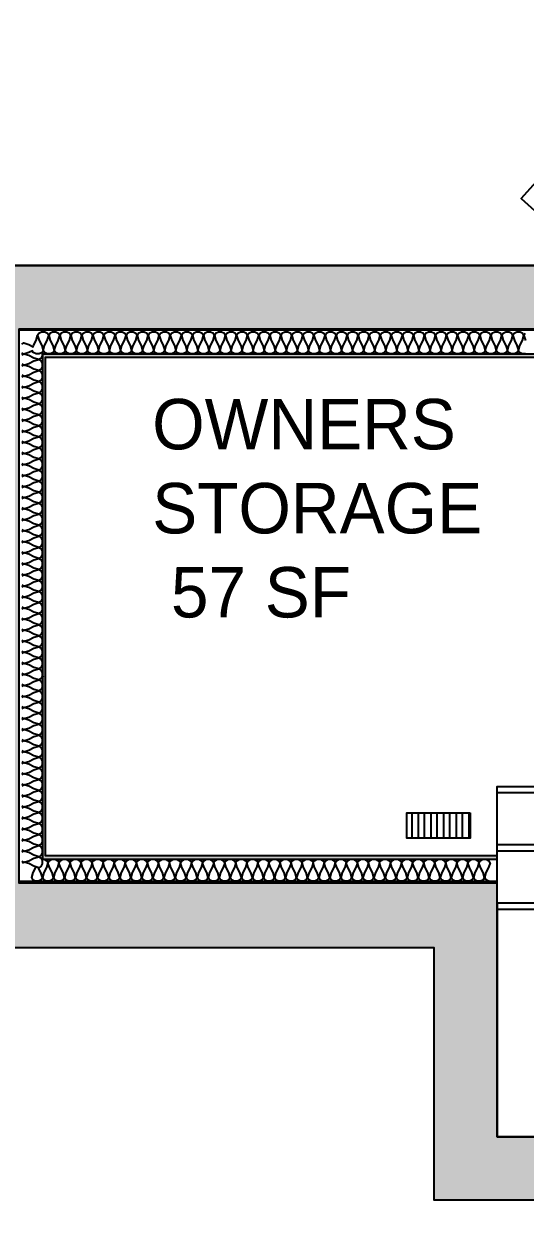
# Model space of a CAD drawing. Header units: inches. Extents: x 120 to 1121, y -124 to 610.
# Drawn here: x 239.5 to 318.9, y 151.3 to 341.4 of the extents above; entities that cross this region are included whole.
import ezdxf

# ---------------------------------------------------------------- set-up
doc = ezdxf.new("R2010")
doc.units = ezdxf.units.IN
doc.header["$LTSCALE"] = 0.5
doc.header["$MEASUREMENT"] = 0
doc.dimstyles.get("Standard").update_dxf_attribs({"dimtxt": 8, "dimasz": 3, "dimexe": 0.18, "dimexo": 0.0625, "dimgap": 1.03125, "dimtad": 1, "dimdec": 4, "dimzin": 0, "dimdsep": 46, "dimlunit": 4, "dimtxsty": 'Standard', "dimblk": 'ARCHTICK', "dimcen": 0.09, "dimse1": 1, "dimse2": 1, "dimclrd": 256, "dimclrt": 256, "dimadec": 0, "dimazin": 0, "dimtfac": 1, "dimtdec": 4, "dimtofl": 0, "dimtmove": 2, "dimatfit": 3, "dimfxl": 1, "dimtolj": 1, "dimtzin": 0, "dimlwd": -1, "dimarcsym": 0})

# ---------------------------------------------------------------- blocks, each defined once
blk = doc.blocks.new('_ArchTick')
at = {"color": 0, "linetype": 'ByBlock', "const_width": 0.15}
blk.add_lwpolyline([(-0.5, -0.5), (0.5, 0.5)], dxfattribs=at)
blk = doc.blocks.new('*D44')
at = {"transparency": 16777216}
blk.add_line((130.34, 201.86), (130.34, 164.81), dxfattribs=at)
at = {"layer": 'Defpoints', "color": 0, "transparency": 16777216}
for p in [(397.47, 201.86), (130.34, 164.81), (397.47, 164.81)]:
    blk.add_point(p, dxfattribs=at)
at = {"transparency": 16777216, "xscale": 3, "yscale": 3, "zscale": 3}
for p, rotation in [((130.34, 201.86), 90), ((130.34, 164.81), 270)]:
    blk.add_blockref('_ArchTick', p, dxfattribs=dict(at, rotation=rotation))
at = {"transparency": 16777216, "insert": (125.31, 183.34), "char_height": 8, "attachment_point": 5, "rotation": 90}
blk.add_mtext('\\A1;3\'-1"', dxfattribs=at)
blk = doc.blocks.new('*D48')
at = {"transparency": 16777216}
blk.add_line((350.04, 110.53), (241.39, 110.53), dxfattribs=at)
at = {"layer": 'Defpoints', "color": 0, "transparency": 16777216}
for p in [(241.39, 286.99), (350.04, 286.99), (241.39, 110.53)]:
    blk.add_point(p, dxfattribs=at)
at = {"transparency": 16777216, "xscale": 3, "yscale": 3, "zscale": 3, "rotation": 180}
blk.add_blockref('_ArchTick', (241.39, 110.53), dxfattribs=at)
at = {"transparency": 16777216, "xscale": 3, "yscale": 3, "zscale": 3}
blk.add_blockref('_ArchTick', (350.04, 110.53), dxfattribs=at)
at = {"transparency": 16777216, "insert": (295.72, 115.56), "char_height": 8, "attachment_point": 5}
blk.add_mtext('\\A1;9\'-0"', dxfattribs=at)
blk = doc.blocks.new('*D49')
at = {"transparency": 16777216}
blk.add_line((314.49, 131.11), (351.54, 131.11), dxfattribs=at)
at = {"layer": 'Defpoints', "color": 0, "transparency": 16777216}
for p in [(314.49, 164.81), (351.54, 164.81), (351.54, 131.11)]:
    blk.add_point(p, dxfattribs=at)
at = {"transparency": 16777216, "xscale": 3, "yscale": 3, "zscale": 3, "rotation": 180}
blk.add_blockref('_ArchTick', (314.49, 131.11), dxfattribs=at)
at = {"transparency": 16777216, "xscale": 3, "yscale": 3, "zscale": 3}
blk.add_blockref('_ArchTick', (351.54, 131.11), dxfattribs=at)
at = {"transparency": 16777216, "insert": (333.02, 140.55), "char_height": 8, "attachment_point": 5}
blk.add_mtext('\\A1;3\'-1"', dxfattribs=at)

msp = doc.modelspace()

# ---------------------------------------------------------------- hatches: boundary and pattern name
at = {"true_color": 0xf0f0f0}
h = msp.add_hatch(color=7, dxfattribs=at)
h.dxf.hatch_style = 1
h.paths.add_polyline_path([(435.60123, 399.26153), (425.64923, 399.26153), (425.64923, 303.00957), (186.05621, 303.00957), (186.05621, 522.32356), (425.64923, 522.32356), (425.64923, 399.26153), (435.60123, 399.26153), (435.66357, 522.32356), (441.17145, 522.32356), (441.17145, 532.3379), (176.04189, 532.3379), (176.04189, 303.00957), (145.92947, 303.00957), (145.92947, 194.85472), (304.47576, 194.85472), (304.47576, 154.79738), (452, 154.79738), (452, 164.81173), (314.49008, 164.81173), (314.49008, 201.86476), (314.49008, 205.11978), (238.63184, 205.11978), (238.63184, 292.99524), (435.54739, 292.99524)])
h.paths.add_polyline_path([(228.36679, 292.99524), (228.36679, 204.86908), (155.9438, 204.86908), (155.9438, 292.99524), (176.04189, 292.99524), (186.05621, 292.99524)], flags=16)
at = {"true_color": 0xfcfcfc}
h = msp.add_hatch(color=7, dxfattribs=at)
h.dxf.hatch_style = 1
h.paths.add_polyline_path([(355.54886, 288.9895), (352.04384, 288.9895), (352.04384, 288.48878), (352.04384, 279.45664), (352.04384, 278.0813), (355.54886, 278.0813)], flags=17)
h.paths.add_polyline_path([(356.81437, 279.79877), (356.0496, 279.82628), (356.0496, 278.0813), (352.04384, 278.0813), (352.04384, 279.45664), (352.04384, 288.48878), (352.04384, 288.9895), (242.38686, 288.9895), (242.38686, 288.48878), (242.38686, 209.37553), (242.38686, 208.87481), (314.49008, 208.87481), (314.49008, 209.37553), (242.88759, 209.37553), (242.88759, 288.48878), (351.54313, 288.48878), (351.54313, 279.82628), (351.54313, 277.08104), (352.91424, 277.08104), (352.91424, 276.57478), (354.28732, 276.57478), (354.28732, 277.08749), (356.0433, 277.08749), (356.0433, 277.31869), (356.81437, 277.31869)])
h.paths.add_polyline_path([(351.54313, 279.82628), (350.78081, 279.82628), (350.78081, 277.33215), (351.54313, 277.33215)], flags=17)

# ---------------------------------------------------------------- linework, layer by layer
for p, q in [((187.80873, 303.00957), (424.64779, 303.00957)), ((238.63184, 292.99524), (435.54739, 292.99524)), ((435.79766, 292.79676), (238.88184, 292.79676)), ((242.50663, 237.94672), (242.38686, 237.73932)), ((349.54026, 219.38987), (314.49008, 219.38987)), ((349.54026, 211.12804), (314.49008, 211.12804)), ((349.54026, 210.1266), (314.49008, 210.1266)), ((238.88184, 205.36978), (314.49008, 205.36978)), ((349.54026, 200.86333), (314.49008, 200.86333)), ((351.54313, 164.81173), (314.49008, 164.81173)), ((314.49008, 164.81173), (571.35784, 164.81173))]:
    msp.add_line(p, q)
for points in [[(435.54739, 292.99524), (435.66357, 522.32356), (441.17145, 522.32356), (441.17145, 532.3379), (176.04189, 532.3379), (176.04189, 303.00957), (145.92947, 303.00957), (145.92947, 194.85472), (304.47576, 194.85472), (304.47576, 154.79738), (837.23848, 154.79738), (793.53377, 154.79738), (789.16966, 154.79738), (759.12666, 154.79738), (759.87772, 154.79738), (759.87772, 159.05348), (761.63024, 159.05348), (761.63024, 157.30096), (759.87772, 157.30096)], [(439.68417, 522.32431), (439.67002, 494.38868), (439.6693, 288.9895), (242.38686, 288.9895), (242.38686, 288.48878), (242.38686, 209.37553), (242.38686, 208.87481), (314.49008, 208.87481)], [(238.63184, 292.99524), (238.63184, 205.11978), (314.49008, 205.11978)], [(242.29661, 290.33125), (242.2938, 290.32703)], [(349.54026, 201.86476), (314.49008, 201.86476), (314.49008, 164.81173), (314.49008, 209.37553), (242.88759, 209.37553), (242.88759, 288.48878), (351.54313, 288.48878), (351.54313, 275.21173)], [(314.49008, 201.86476), (314.49008, 220.39129), (351.54313, 220.39129), (351.54313, 206.37122), (351.54313, 201.86476)], [(301, 212.18645), (301, 216.18645)], [(302.03998, 212.18645), (302.03998, 216.18645)], [(303, 212.18645), (303, 216.18645)], [(304.03998, 212.18645), (304.03998, 216.18645)], [(305, 212.18645), (305, 216.18645)], [(306.03998, 212.18645), (306.03998, 216.18645)], [(307, 212.18645), (307, 216.18645)], [(308.03998, 212.18645), (308.03998, 216.18645)], [(309, 212.18645), (309, 216.18645)], [(310.03998, 212.18645), (310.03998, 216.18645)], [(241.32133, 207.63727), (241.28343, 207.50642), (240.86152, 206.73819), (240.63436, 205.95396), (240.81663, 205.62935), (241.25125, 205.40409), (241.76997, 205.40409), (242.20459, 205.62935), (242.38686, 205.95396), (242.1597, 206.73819), (241.7378, 207.50642), (241.73457, 207.51757)]]:
    msp.add_lwpolyline(points)
for points in [[(186.05621, 303.00957), (186.05621, 522.32356), (425.64923, 522.32356), (425.64923, 303.00957)], [(327.29729, 323.68244), (318.29729, 313.68244), (328.29729, 304.68244), (337.29729, 314.68244)], [(310.20001, 216.18645), (310.20001, 212.18645), (300.20001, 212.18645), (300.20001, 216.18645)]]:
    msp.add_lwpolyline(points, close=True)
at = {"color": 254, "true_color": 0xdcdcdc}
for points in [[(319.00554, 289.02381), (318.4868, 289.02381), (318.0522, 289.24908), (317.86993, 289.57368), (318.09709, 290.35789), (318.51899, 291.12613), (318.74618, 291.91035), (318.56392, 292.23494), (318.12929, 292.46021), (317.61055, 292.46021), (317.17592, 292.23494), (316.99366, 291.91035), (317.22084, 291.12613), (317.64274, 290.35789), (317.86993, 289.57368), (317.68767, 289.24908), (317.25304, 289.02381), (316.7343, 289.02381), (316.29968, 289.24908), (316.11741, 289.57368), (316.34459, 290.35789), (316.76649, 291.12613), (316.99366, 291.91035), (316.81142, 292.23494), (316.3768, 292.46021), (315.85805, 292.46021), (315.42343, 292.23494), (315.24116, 291.91035), (315.46835, 291.12613), (315.89025, 290.35789), (316.11741, 289.57368), (315.93514, 289.24908), (315.50052, 289.02381), (314.98177, 289.02381), (314.54718, 289.24908), (314.36491, 289.57368), (314.59208, 290.35789), (315.01398, 291.12613), (315.24116, 291.91035), (315.05889, 292.23494), (314.62427, 292.46021), (314.10552, 292.46021), (313.6709, 292.23494), (313.48864, 291.91035), (313.71583, 291.12613), (314.13773, 290.35789), (314.36491, 289.57368), (314.18264, 289.24908), (313.74802, 289.02381), (313.22928, 289.02381), (312.79465, 289.24908), (312.61239, 289.57368), (312.83958, 290.35789), (313.26148, 291.12613), (313.48864, 291.91035), (313.3064, 292.23494), (312.87177, 292.46021), (312.35304, 292.46021), (311.9184, 292.23494), (311.73615, 291.91035), (311.96333, 291.12613), (312.38523, 290.35789), (312.61239, 289.57368), (312.43013, 289.24908), (311.9955, 289.02381), (311.47679, 289.02381), (311.04216, 289.24908), (310.8599, 289.57368), (311.08705, 290.35789), (311.50896, 291.12613), (311.73615, 291.91035), (311.55388, 292.23494), (311.11925, 292.46021), (310.60051, 292.46021), (310.16588, 292.23494), (309.98362, 291.91035), (310.2108, 291.12613), (310.63271, 290.35789), (310.8599, 289.57368), (310.67763, 289.24908), (310.24301, 289.02381), (309.72426, 289.02381), (309.28964, 289.24908), (309.10737, 289.57368), (309.33456, 290.35789), (309.75646, 291.12613), (309.98362, 291.91035), (309.80138, 292.23494), (309.36676, 292.46021), (308.84801, 292.46021), (308.41339, 292.23494), (308.23112, 291.91035), (308.45831, 291.12613), (308.88021, 290.35789), (309.10737, 289.57368), (308.92511, 289.24908), (308.49048, 289.02381), (307.97176, 289.02381), (307.53714, 289.24908), (307.35488, 289.57368), (307.58203, 290.35789), (308.00393, 291.12613), (308.23112, 291.91035), (308.04886, 292.23494), (307.61424, 292.46021), (307.09549, 292.46021), (306.66087, 292.23494), (306.47863, 291.91035), (306.70579, 291.12613), (307.12769, 290.35789), (307.35488, 289.57368), (307.17261, 289.24908), (306.73799, 289.02381), (306.21924, 289.02381), (305.78462, 289.24908), (305.60235, 289.57368), (305.82954, 290.35789), (306.25144, 291.12613), (306.47863, 291.91035), (306.29636, 292.23494), (305.86174, 292.46021), (305.34299, 292.46021), (304.90837, 292.23494), (304.7261, 291.91035), (304.95329, 291.12613), (305.3752, 290.35789), (305.60235, 289.57368), (305.42008, 289.24908), (304.98546, 289.02381), (304.46675, 289.02381), (304.03212, 289.24908), (303.84985, 289.57368), (304.07702, 290.35789), (304.49892, 291.12613), (304.7261, 291.91035), (304.54384, 292.23494), (304.10921, 292.46021), (303.59048, 292.46021), (303.15584, 292.23494), (302.97361, 291.91035), (303.20077, 291.12613), (303.62267, 290.35789), (303.84985, 289.57368), (303.6676, 289.24908), (303.23296, 289.02381), (302.71423, 289.02381), (302.2796, 289.24908), (302.09734, 289.57368), (302.32452, 290.35789), (302.74642, 291.12613), (302.97361, 291.91035), (302.79135, 292.23494), (302.35672, 292.46021), (301.83798, 292.46021), (301.40336, 292.23494), (301.22109, 291.91035), (301.44827, 291.12613), (301.87017, 290.35789), (302.09734, 289.57368), (301.91507, 289.24908), (301.48045, 289.02381), (300.96173, 289.02381), (300.52711, 289.24908), (300.34484, 289.57368), (300.572, 290.35789), (300.9939, 291.12613), (301.22109, 291.91035), (301.03882, 292.23494), (300.6042, 292.46021), (300.08545, 292.46021), (299.65083, 292.23494), (299.46859, 291.91035), (299.69575, 291.12613), (300.11765, 290.35789), (300.34484, 289.57368), (300.16257, 289.24908), (299.72795, 289.02381), (299.2092, 289.02381), (298.77458, 289.24908), (298.59232, 289.57368), (298.81951, 290.35789), (299.24141, 291.12613), (299.46859, 291.91035), (299.28632, 292.23494), (298.8517, 292.46021), (298.33296, 292.46021), (297.89833, 292.23494), (297.71607, 291.91035), (297.94326, 291.12613), (298.36516, 290.35789), (298.59232, 289.57368), (298.41005, 289.24908), (297.97545, 289.02381), (297.45671, 289.02381), (297.02208, 289.24908), (296.83982, 289.57368), (297.06698, 290.35789), (297.48888, 291.12613), (297.71607, 291.91035), (297.5338, 292.23494), (297.09918, 292.46021), (296.58043, 292.46021), (296.14581, 292.23494), (295.96357, 291.91035), (296.19073, 291.12613), (296.61264, 290.35789), (296.83982, 289.57368), (296.65756, 289.24908), (296.22293, 289.02381), (295.70419, 289.02381), (295.26956, 289.24908), (295.0873, 289.57368), (295.31448, 290.35789), (295.73639, 291.12613), (295.96357, 291.91035), (295.78131, 292.23494), (295.34668, 292.46021), (294.82794, 292.46021), (294.39331, 292.23494), (294.21105, 291.91035), (294.43824, 291.12613), (294.86014, 290.35789), (295.0873, 289.57368), (294.90504, 289.24908), (294.47044, 289.02381), (293.95169, 289.02381), (293.51707, 289.24908), (293.3348, 289.57368), (293.56196, 290.35789), (293.98386, 291.12613), (294.21105, 291.91035), (294.02879, 292.23494), (293.59416, 292.46021), (293.07542, 292.46021), (292.6408, 292.23494), (292.45856, 291.91035), (292.68571, 291.12613), (293.10761, 290.35789), (293.3348, 289.57368), (293.15254, 289.24908), (292.71792, 289.02381), (292.19917, 289.02381), (291.76455, 289.24908), (291.58228, 289.57368), (291.80946, 290.35789), (292.23136, 291.12613), (292.45856, 291.91035), (292.27629, 292.23494), (291.84167, 292.46021), (291.32292, 292.46021), (290.8883, 292.23494), (290.70603, 291.91035), (290.93322, 291.12613), (291.35512, 290.35789), (291.58228, 289.57368), (291.40001, 289.24908), (290.96542, 289.02381), (290.44667, 289.02381), (290.01205, 289.24908), (289.82978, 289.57368), (290.05695, 290.35789), (290.47885, 291.12613), (290.70603, 291.91035), (290.52376, 292.23494), (290.08914, 292.46021), (289.5704, 292.46021), (289.13577, 292.23494), (288.95353, 291.91035), (289.1807, 291.12613), (289.6026, 290.35789), (289.82978, 289.57368), (289.64752, 289.24908), (289.21289, 289.02381), (288.69415, 289.02381), (288.25952, 289.24908), (288.07726, 289.57368), (288.30445, 290.35789), (288.72635, 291.12613), (288.95353, 291.91035), (288.77128, 292.23494), (288.33664, 292.46021), (287.81791, 292.46021), (287.38328, 292.23494), (287.20101, 291.91035), (287.4282, 291.12613), (287.8501, 290.35789), (288.07726, 289.57368), (287.895, 289.24908), (287.4604, 289.02381), (286.94166, 289.02381), (286.50703, 289.24908), (286.32477, 289.57368), (286.55195, 290.35789), (286.97383, 291.12613), (287.20101, 291.91035), (287.01875, 292.23494), (286.58412, 292.46021), (286.06538, 292.46021), (285.63075, 292.23494), (285.44852, 291.91035), (285.67568, 291.12613), (286.09758, 290.35789), (286.32477, 289.57368), (286.1425, 289.24908), (285.70788, 289.02381), (285.18913, 289.02381), (284.75451, 289.24908), (284.57224, 289.57368), (284.79943, 290.35789), (285.22133, 291.12613), (285.44852, 291.91035), (285.26625, 292.23494), (284.83163, 292.46021), (284.31288, 292.46021), (283.87826, 292.23494), (283.696, 291.91035), (283.92318, 291.12613), (284.34508, 290.35789), (284.57224, 289.57368), (284.39, 289.24908), (283.95538, 289.02381), (283.43664, 289.02381), (283.00201, 289.24908), (282.81975, 289.57368), (283.04694, 290.35789), (283.4688, 291.12613), (283.696, 291.91035), (283.51373, 292.23494), (283.07911, 292.46021), (282.56036, 292.46021), (282.12576, 292.23494), (281.9435, 291.91035), (282.17069, 291.12613), (282.59256, 290.35789), (282.81975, 289.57368), (282.63748, 289.24908), (282.20286, 289.02381), (281.68411, 289.02381), (281.24952, 289.24908), (281.06725, 289.57368), (281.29441, 290.35789), (281.71632, 291.12613), (281.9435, 291.91035), (281.76123, 292.23494), (281.32661, 292.46021), (280.80786, 292.46021), (280.37324, 292.23494), (280.19097, 291.91035), (280.41816, 291.12613), (280.84007, 290.35789), (281.06725, 289.57368), (280.88499, 289.24908), (280.45036, 289.02381), (279.93161, 289.02381), (279.49699, 289.24908), (279.31472, 289.57368), (279.54192, 290.35789), (279.96382, 291.12613), (280.19097, 291.91035), (280.00874, 292.23494), (279.57411, 292.46021), (279.05537, 292.46021), (278.62074, 292.23494), (278.43848, 291.91035), (278.66567, 291.12613), (279.08754, 290.35789), (279.31472, 289.57368), (279.13247, 289.24908), (278.69784, 289.02381), (278.1791, 289.02381), (277.74449, 289.24908), (277.56224, 289.57368), (277.78939, 290.35789), (278.21129, 291.12613), (278.43848, 291.91035), (278.25622, 292.23494), (277.8216, 292.46021), (277.30285, 292.46021), (276.86823, 292.23494), (276.68596, 291.91035), (276.91314, 291.12613), (277.33504, 290.35789), (277.56224, 289.57368), (277.37997, 289.24908), (276.94535, 289.02381), (276.4266, 289.02381), (275.99198, 289.24908), (275.80971, 289.57368), (276.03689, 290.35789), (276.4588, 291.12613), (276.68596, 291.91035), (276.50372, 292.23494), (276.0691, 292.46021), (275.55035, 292.46021), (275.11573, 292.23494), (274.93346, 291.91035), (275.16064, 291.12613), (275.58255, 290.35789), (275.80971, 289.57368), (275.62744, 289.24908), (275.19282, 289.02381), (274.67408, 289.02381), (274.23948, 289.24908), (274.05721, 289.57368), (274.28438, 290.35789), (274.70628, 291.12613), (274.93346, 291.91035), (274.7512, 292.23494), (274.31657, 292.46021), (273.79783, 292.46021), (273.3632, 292.23494), (273.18094, 291.91035), (273.40813, 291.12613), (273.83003, 290.35789), (274.05721, 289.57368), (273.87495, 289.24908), (273.44032, 289.02381), (272.92158, 289.02381), (272.48696, 289.24908), (272.30469, 289.57368), (272.53188, 290.35789), (272.95378, 291.12613), (273.18094, 291.91035), (272.9987, 292.23494), (272.56408, 292.46021), (272.04533, 292.46021), (271.61071, 292.23494), (271.42844, 291.91035), (271.65563, 291.12613), (272.07753, 290.35789), (272.30469, 289.57368), (272.12243, 289.24908), (271.6878, 289.02381), (271.16906, 289.02381), (270.73446, 289.24908), (270.5522, 289.57368), (270.77936, 290.35789), (271.20126, 291.12613), (271.42844, 291.91035), (271.24618, 292.23494), (270.81155, 292.46021), (270.29281, 292.46021), (269.85818, 292.23494), (269.67592, 291.91035), (269.90311, 291.12613), (270.32501, 290.35789), (270.5522, 289.57368), (270.36993, 289.24908), (269.93531, 289.02381), (269.41656, 289.02381), (268.98193, 289.24908), (268.79968, 289.57368), (269.02686, 290.35789), (269.44876, 291.12613), (269.67592, 291.91035), (269.49368, 292.23494), (269.05906, 292.46021), (268.54032, 292.46021), (268.10569, 292.23494), (267.92343, 291.91035), (268.15061, 291.12613), (268.57251, 290.35789), (268.79968, 289.57368), (268.61741, 289.24908), (268.18279, 289.02381), (267.66404, 289.02381), (267.22944, 289.24908), (267.04718, 289.57368), (267.27433, 290.35789), (267.69624, 291.12613), (267.92343, 291.91035), (267.74116, 292.23494), (267.30654, 292.46021), (266.78779, 292.46021), (266.35317, 292.23494), (266.1709, 291.91035), (266.39809, 291.12613), (266.81999, 290.35789), (267.04718, 289.57368), (266.86491, 289.24908), (266.43029, 289.02381), (265.91154, 289.02381), (265.47692, 289.24908), (265.29465, 289.57368), (265.52184, 290.35789), (265.94375, 291.12613), (266.1709, 291.91035), (265.98866, 292.23494), (265.55404, 292.46021), (265.03529, 292.46021), (264.60067, 292.23494), (264.4184, 291.91035), (264.6456, 291.12613), (265.0675, 290.35789), (265.29465, 289.57368), (265.11239, 289.24908), (264.67776, 289.02381), (264.15904, 289.02381), (263.72442, 289.24908), (263.54216, 289.57368), (263.76932, 290.35789), (264.19122, 291.12613), (264.4184, 291.91035), (264.23615, 292.23494), (263.80152, 292.46021), (263.28277, 292.46021), (262.84815, 292.23494), (262.66588, 291.91035), (262.89307, 291.12613), (263.31497, 290.35789), (263.54216, 289.57368), (263.3599, 289.24908), (262.92527, 289.02381), (262.40653, 289.02381), (261.9719, 289.24908), (261.78964, 289.57368), (262.01682, 290.35789), (262.43872, 291.12613), (262.66588, 291.91035), (262.48365, 292.23494), (262.04902, 292.46021), (261.53028, 292.46021), (261.09565, 292.23494), (260.91339, 291.91035), (261.14057, 291.12613), (261.56248, 290.35789), (261.78964, 289.57368), (261.60737, 289.24908), (261.17275, 289.02381), (260.65403, 289.02381), (260.21941, 289.24908), (260.03714, 289.57368), (260.2643, 290.35789), (260.6862, 291.12613), (260.91339, 291.91035), (260.73112, 292.23494), (260.2965, 292.46021), (259.77776, 292.46021), (259.34313, 292.23494), (259.16089, 291.91035), (259.38805, 291.12613), (259.80995, 290.35789), (260.03714, 289.57368), (259.85488, 289.24908), (259.42025, 289.02381), (258.90151, 289.02381), (258.46688, 289.24908), (258.28462, 289.57368), (258.5118, 290.35789), (258.9337, 291.12613), (259.16089, 291.91035), (258.97863, 292.23494), (258.544, 292.46021), (258.02526, 292.46021), (257.59064, 292.23494), (257.40837, 291.91035), (257.63556, 291.12613), (258.05746, 290.35789), (258.28462, 289.57368), (258.10235, 289.24908), (257.66773, 289.02381), (257.14901, 289.02381), (256.71439, 289.24908), (256.53212, 289.57368), (256.75928, 290.35789), (257.18119, 291.12613), (257.40837, 291.91035), (257.2261, 292.23494), (256.79148, 292.46021), (256.27273, 292.46021), (255.83811, 292.23494), (255.65587, 291.91035), (255.88304, 291.12613), (256.30494, 290.35789), (256.53212, 289.57368), (256.34985, 289.24908), (255.91523, 289.02381), (255.39648, 289.02381), (254.96186, 289.24908), (254.7796, 289.57368), (255.00679, 290.35789), (255.42869, 291.12613), (255.65587, 291.91035), (255.47361, 292.23494), (255.03898, 292.46021), (254.52024, 292.46021), (254.08561, 292.23494), (253.90336, 291.91035), (254.13054, 291.12613), (254.55244, 290.35789), (254.7796, 289.57368), (254.59734, 289.24908), (254.16273, 289.02381), (253.644, 289.02381), (253.20936, 289.24908), (253.02711, 289.57368), (253.25426, 290.35789), (253.67616, 291.12613), (253.90336, 291.91035), (253.72109, 292.23494), (253.28647, 292.46021), (252.76772, 292.46021), (252.33309, 292.23494), (252.15086, 291.91035), (252.37801, 291.12613), (252.79992, 290.35789), (253.02711, 289.57368), (252.84484, 289.24908), (252.41022, 289.02381), (251.89147, 289.02381), (251.45685, 289.24908), (251.27458, 289.57368), (251.50176, 290.35789), (251.92367, 291.12613), (252.15086, 291.91035), (251.96859, 292.23494), (251.53397, 292.46021), (251.01522, 292.46021), (250.5806, 292.23494), (250.39833, 291.91035), (250.62552, 291.12613), (251.04742, 290.35789), (251.27458, 289.57368), (251.09232, 289.24908), (250.65772, 289.02381), (250.13897, 289.02381), (249.70435, 289.24908), (249.52208, 289.57368), (249.74925, 290.35789), (250.17114, 291.12613), (250.39833, 291.91035), (250.21607, 292.23494), (249.78144, 292.46021), (249.2627, 292.46021), (248.82808, 292.23494), (248.64584, 291.91035), (248.873, 291.12613), (249.2949, 290.35789), (249.52208, 289.57368), (249.33982, 289.24908), (248.9052, 289.02381), (248.38645, 289.02381), (247.95183, 289.24908), (247.76956, 289.57368), (247.99675, 290.35789), (248.41865, 291.12613), (248.64584, 291.91035), (248.46357, 292.23494), (248.02895, 292.46021), (247.5102, 292.46021), (247.07558, 292.23494), (246.89331, 291.91035), (247.1205, 291.12613), (247.5424, 290.35789), (247.76956, 289.57368), (247.5873, 289.24908), (247.1527, 289.02381), (246.63396, 289.02381), (246.19933, 289.24908), (246.01707, 289.57368), (246.24423, 290.35789), (246.66613, 291.12613), (246.89331, 291.91035), (246.71105, 292.23494), (246.27642, 292.46021), (245.75768, 292.46021), (245.32305, 292.23494), (245.14082, 291.91035), (245.36798, 291.12613), (245.78988, 290.35789), (246.01707, 289.57368), (245.8348, 289.24908), (245.40017, 289.02381), (244.88144, 289.02381), (244.4468, 289.24908), (244.26455, 289.57368), (244.49173, 290.35789), (244.91363, 291.12613), (245.14082, 291.91035), (244.95856, 292.23494), (244.52393, 292.46021), (244.00519, 292.46021), (243.57056, 292.23494), (243.3883, 291.91035), (243.61548, 291.12613), (244.03738, 290.35789), (244.26455, 289.57368), (244.08228, 289.24908), (243.64768, 289.02381), (243.12894, 289.02381), (242.69432, 289.24908), (242.51205, 289.57368), (242.73923, 290.35789), (243.16111, 291.12613), (243.3883, 291.91035), (243.20603, 292.23494), (242.77141, 292.46021), (242.25266, 292.46021), (241.81804, 292.23494), (241.6358, 291.91035), (241.86296, 291.12613), (242.28486, 290.35789), (242.51205, 289.57368), (242.32978, 289.24908), (241.89516, 289.02381), (241.37641, 289.02381), (240.94179, 289.24908), (240.7927, 289.51459), (240.25024, 289.21668), (239.46601, 288.9895), (239.14142, 289.17177)], [(239.14142, 290.55974), (239.46601, 290.74201), (240.25024, 290.51484), (240.92485, 290.14435), (240.98672, 290.35789), (241.40862, 291.12613), (241.6358, 291.91035)], [(318.92844, 292.23494), (318.74618, 291.91035), (318.97336, 291.12613)], [(242.34156, 289.27006), (242.35255, 289.24887), (242.35255, 288.73013), (242.12728, 288.2955), (241.80268, 288.11325), (241.01848, 288.34043), (240.25024, 288.76233), (239.46601, 288.9895), (239.14142, 288.80724)], [(239.14142, 287.41925), (239.46601, 287.237), (240.25024, 287.46417), (241.01848, 287.88607), (241.80268, 288.11325), (242.12728, 287.93099), (242.35255, 287.49637), (242.35255, 286.97762), (242.12728, 286.543), (241.80268, 286.36075), (241.01848, 286.58792), (240.25024, 287.00982), (239.46601, 287.237), (239.14142, 287.05473)], [(239.14142, 285.66675), (239.46601, 285.48448), (240.25024, 285.71165), (241.01848, 286.13356), (241.80268, 286.36075), (242.12728, 286.17848), (242.35255, 285.74386), (242.35255, 285.22511), (242.12728, 284.79049), (241.80268, 284.60823), (241.01848, 284.83541), (240.25024, 285.25731), (239.46601, 285.48448), (239.14142, 285.30222)], [(239.14142, 283.91424), (239.46601, 283.73197), (240.25024, 283.95915), (241.01848, 284.38105), (241.80268, 284.60823), (242.12728, 284.42597), (242.35255, 283.99134), (242.35255, 283.47261), (242.12728, 283.03797), (241.80268, 282.85573), (241.01848, 283.0829), (240.25024, 283.5048), (239.46601, 283.73197), (239.14142, 283.54971)], [(239.14142, 282.16173), (239.46601, 281.97947), (240.25024, 282.20664), (241.01848, 282.62854), (241.80268, 282.85573), (242.12728, 282.67346), (242.35255, 282.23884), (242.35255, 281.72009), (242.12728, 281.28547), (241.80268, 281.10322), (241.01848, 281.33039), (240.25024, 281.75229), (239.46601, 281.97947), (239.14142, 281.7972)], [(239.14142, 280.40922), (239.46601, 280.22695), (240.25024, 280.45414), (241.01848, 280.87603), (241.80268, 281.10322), (242.12728, 280.92095), (242.35255, 280.48633), (242.35255, 279.96758), (242.12728, 279.53296), (241.80268, 279.35071), (241.01848, 279.57789), (240.25024, 279.99979), (239.46601, 280.22695), (239.14142, 280.04469)], [(239.14142, 278.65671), (239.46601, 278.47445), (240.25024, 278.70164), (241.01848, 279.12352), (241.80268, 279.35071), (242.12728, 279.16845), (242.35255, 278.73382), (242.35255, 278.21508), (242.12728, 277.78045), (241.80268, 277.5982), (241.01848, 277.82537), (240.25024, 278.24727), (239.46601, 278.47445), (239.14142, 278.29218)], [(239.14142, 276.90421), (239.46601, 276.72194), (240.25024, 276.94912), (241.01848, 277.37101), (241.80268, 277.5982), (242.12728, 277.41594), (242.35255, 276.98131), (242.35255, 276.46257), (242.12728, 276.02794), (241.80268, 275.84569), (241.01848, 276.07286), (240.25024, 276.49477), (239.46601, 276.72194), (239.14142, 276.53969)], [(239.14142, 275.15169), (239.46601, 274.96943), (240.25024, 275.19661), (241.01848, 275.61851), (241.80268, 275.84569), (242.12728, 275.66342), (242.35255, 275.2288), (242.35255, 274.71005), (242.12728, 274.27544), (241.80268, 274.09318), (241.01848, 274.32036), (240.25024, 274.74226), (239.46601, 274.96943), (239.14142, 274.78717)], [(239.14142, 273.39918), (239.46601, 273.21692), (240.25024, 273.44411), (241.01848, 273.86599), (241.80268, 274.09318), (242.12728, 273.91092), (242.35255, 273.47629), (242.35255, 272.95755), (242.12728, 272.52293), (241.80268, 272.34067), (241.01848, 272.56784), (240.25024, 272.98974), (239.46601, 273.21692), (239.14142, 273.03467)], [(239.14142, 271.64668), (239.46601, 271.46441), (240.25024, 271.69159), (241.01848, 272.11349), (241.80268, 272.34067), (242.12728, 272.15841), (242.35255, 271.72378), (242.35255, 271.20504), (242.12728, 270.77043), (241.80268, 270.58816), (241.01848, 270.81533), (240.25024, 271.23724), (239.46601, 271.46441), (239.14142, 271.28216)], [(239.14142, 269.89416), (239.46601, 269.7119), (240.25024, 269.93909), (241.01848, 270.36098), (241.80268, 270.58816), (242.12728, 270.40589), (242.35255, 269.97127), (242.35255, 269.45253), (242.12728, 269.01792), (241.80268, 268.83565), (241.01848, 269.06283), (240.25024, 269.48473), (239.46601, 269.7119), (239.14142, 269.52965)], [(239.14142, 268.14165), (239.46601, 267.95939), (240.25024, 268.18658), (241.01848, 268.60848), (241.80268, 268.83565), (242.12728, 268.65339), (242.35255, 268.21877), (242.35255, 267.70002), (242.12728, 267.26541), (241.80268, 267.08315), (241.01848, 267.31032), (240.25024, 267.73221), (239.46601, 267.95939), (239.14142, 267.77714)], [(239.14142, 266.38915), (239.46601, 266.20688), (240.25024, 266.43407), (241.01848, 266.85597), (241.80268, 267.08315), (242.12728, 266.90088), (242.35255, 266.46626), (242.35255, 265.94751), (242.12728, 265.5129), (241.80268, 265.33063), (241.01848, 265.55781), (240.25024, 265.97971), (239.46601, 266.20688), (239.14142, 266.02463)], [(239.14142, 264.63664), (239.46601, 264.45437), (240.25024, 264.68156), (241.01848, 265.10345), (241.80268, 265.33063), (242.12728, 265.14837), (242.35255, 264.71374), (242.35255, 264.195), (242.12728, 263.76037), (241.80268, 263.57813), (241.01848, 263.8053), (240.25024, 264.2272), (239.46601, 264.45437), (239.14142, 264.27213)], [(239.14142, 262.88413), (239.46601, 262.70187), (240.25024, 262.92905), (241.01848, 263.35094), (241.80268, 263.57813), (242.12728, 263.39586), (242.35255, 262.96124), (242.35255, 262.44249), (242.12728, 262.00788), (241.80268, 261.82562), (241.01848, 262.05279), (240.25024, 262.47469), (239.46601, 262.70187), (239.14142, 262.51961)], [(239.14142, 261.13162), (239.46601, 260.94935), (240.25024, 261.17654), (241.01848, 261.59843), (241.80268, 261.82562), (242.12728, 261.64335), (242.35255, 261.20873), (242.35255, 260.68998), (242.12728, 260.25537), (241.80268, 260.0731), (241.01848, 260.30028), (240.25024, 260.72218), (239.46601, 260.94935), (239.14142, 260.7671)], [(239.14142, 259.37911), (239.46601, 259.19685), (240.25024, 259.42403), (241.01848, 259.84592), (241.80268, 260.0731), (242.12728, 259.89085), (242.35255, 259.45621), (242.35255, 258.93748), (242.12728, 258.50286), (241.80268, 258.3206), (241.01848, 258.54777), (240.25024, 258.96967), (239.46601, 259.19685), (239.14142, 259.0146)], [(239.14142, 257.6266), (239.46601, 257.44434), (240.25024, 257.67152), (241.01848, 258.09342), (241.80268, 258.3206), (242.12728, 258.13833), (242.35255, 257.70371), (242.35255, 257.18496), (242.12728, 256.75036), (241.80268, 256.56809), (241.01848, 256.79526), (240.25024, 257.21717), (239.46601, 257.44434), (239.14142, 257.26208)], [(239.14142, 255.87409), (239.46601, 255.69182), (240.25024, 255.91901), (241.01848, 256.34092), (241.80268, 256.56809), (242.12728, 256.38582), (242.35255, 255.9512), (242.35255, 255.43245), (242.12728, 254.99784), (241.80268, 254.81558), (241.01848, 255.04275), (240.25024, 255.46465), (239.46601, 255.69182), (239.14142, 255.50957)], [(239.14142, 254.12158), (239.46601, 253.93932), (240.25024, 254.16651), (241.01848, 254.58841), (241.80268, 254.81558), (242.12728, 254.63332), (242.35255, 254.19869), (242.35255, 253.67995), (242.12728, 253.24533), (241.80268, 253.06307), (241.01848, 253.29024), (240.25024, 253.71214), (239.46601, 253.93932), (239.14142, 253.75707)], [(239.14142, 252.36908), (239.46601, 252.18681), (240.25024, 252.41399), (241.01848, 252.83589), (241.80268, 253.06307), (242.12728, 252.88081), (242.35255, 252.44618), (242.35255, 251.92743), (242.12728, 251.49283), (241.80268, 251.31056), (241.01848, 251.53773), (240.25024, 251.95964), (239.46601, 252.18681), (239.14142, 252.00456)], [(239.14142, 250.61656), (239.46601, 250.4343), (240.25024, 250.66149), (241.01848, 251.08339), (241.80268, 251.31056), (242.12728, 251.12829), (242.35255, 250.69367), (242.35255, 250.17493), (242.12728, 249.74031), (241.80268, 249.55805), (241.01848, 249.78523), (240.25024, 250.20713), (239.46601, 250.4343), (239.14142, 250.25205)], [(239.14142, 248.86405), (239.46601, 248.68179), (240.25024, 248.90898), (241.01848, 249.33088), (241.80268, 249.55805), (242.12728, 249.37579), (242.35255, 248.94117), (242.35255, 248.42242), (242.12728, 247.98781), (241.80268, 247.80554), (241.01848, 248.03271), (240.25024, 248.45461), (239.46601, 248.68179), (239.14142, 248.49954)], [(239.14142, 247.11155), (239.46601, 246.92928), (240.25024, 247.15646), (241.01848, 247.57837), (241.80268, 247.80554), (242.12728, 247.62328), (242.35255, 247.18865), (242.35255, 246.66992), (242.12728, 246.2353), (241.80268, 246.05303), (241.01848, 246.28021), (240.25024, 246.70211), (239.46601, 246.92928), (239.14142, 246.74703)], [(239.14142, 245.35903), (239.46601, 245.17677), (240.25024, 245.40396), (241.01848, 245.82586), (241.80268, 246.05303), (242.12728, 245.87077), (242.35255, 245.43614), (242.35255, 244.91741), (242.12728, 244.48279), (241.80268, 244.30053), (241.01848, 244.5277), (240.25024, 244.9496), (239.46601, 245.17677), (239.14142, 244.99452)], [(239.14142, 243.60653), (239.46601, 243.42426), (240.25024, 243.65145), (241.01848, 244.07335), (241.80268, 244.30053), (242.12728, 244.11826), (242.35255, 243.68364), (242.35255, 243.16491), (242.12728, 242.73028), (241.80268, 242.54802), (241.01848, 242.77518), (240.25024, 243.19709), (239.46601, 243.42426), (239.14142, 243.24201)], [(239.14142, 241.85402), (239.46601, 241.67177), (240.25024, 241.89894), (241.01848, 242.32085), (241.80268, 242.54802), (242.12728, 242.36575), (242.35255, 241.93113), (242.35255, 241.41239), (242.12728, 240.97777), (241.80268, 240.7955), (241.01848, 241.02268), (240.25024, 241.44458), (239.46601, 241.67177), (239.14142, 241.4895)], [(239.14142, 240.10151), (239.46601, 239.91925), (240.25024, 240.14643), (241.01848, 240.56833), (241.80268, 240.7955), (242.12728, 240.61324), (242.35255, 240.17861), (242.35255, 239.65989), (242.12728, 239.22526), (241.80268, 239.043), (241.01848, 239.27017), (240.25024, 239.69207), (239.46601, 239.91925), (239.14142, 239.737)], [(239.14142, 238.349), (239.46601, 238.16675), (240.25024, 238.39392), (241.01848, 238.81582), (241.80268, 239.043), (242.12728, 238.86073), (242.35255, 238.42611), (242.35255, 237.90738), (242.12728, 237.47275), (241.80268, 237.29049), (241.01848, 237.51766), (240.25024, 237.93957), (239.46601, 238.16675), (239.14142, 237.98448)], [(239.14142, 236.59649), (239.46601, 236.41424), (240.25024, 236.64141), (241.01848, 237.06332), (241.80268, 237.29049), (242.12728, 237.10822), (242.35255, 236.6736), (242.35255, 236.15486), (242.12728, 235.72024), (241.80268, 235.53797), (241.01848, 235.76515), (240.25024, 236.18705), (239.46601, 236.41424), (239.14142, 236.23197)], [(239.14142, 234.84398), (239.46601, 234.66173), (240.25024, 234.8889), (241.01848, 235.3108), (241.80268, 235.53797), (242.12728, 235.35572), (242.35255, 234.9211), (242.35255, 234.40236), (242.12728, 233.96773), (241.80268, 233.78547), (241.01848, 234.01264), (240.25024, 234.43454), (239.46601, 234.66173), (239.14142, 234.47947)], [(239.14142, 233.09147), (239.46601, 232.90922), (240.25024, 233.13639), (241.01848, 233.55829), (241.80268, 233.78547), (242.12728, 233.6032), (242.35255, 233.1686), (242.35255, 232.64985), (242.12728, 232.21523), (241.80268, 232.03296), (241.01848, 232.26013), (240.25024, 232.68204), (239.46601, 232.90922), (239.14142, 232.72695)], [(239.14142, 231.33896), (239.46601, 231.15671), (240.25024, 231.38389), (241.01848, 231.80579), (241.80268, 232.03296), (242.12728, 231.85069), (242.35255, 231.41608), (242.35255, 230.89734), (242.12728, 230.46271), (241.80268, 230.28045), (241.01848, 230.50762), (240.25024, 230.92952), (239.46601, 231.15671), (239.14142, 230.97445)], [(239.14142, 229.58645), (239.46601, 229.40421), (240.25024, 229.63138), (241.01848, 230.05328), (241.80268, 230.28045), (242.12728, 230.09819), (242.35255, 229.66357), (242.35255, 229.14483), (242.12728, 228.71021), (241.80268, 228.52794), (241.01848, 228.75511), (240.25024, 229.17701), (239.46601, 229.40421), (239.14142, 229.22194)], [(239.14142, 227.83395), (239.46601, 227.65169), (240.25024, 227.87886), (241.01848, 228.30077), (241.80268, 228.52794), (242.12728, 228.34567), (242.35255, 227.91107), (242.35255, 227.39232), (242.12728, 226.9577), (241.80268, 226.77543), (241.01848, 227.00261), (240.25024, 227.42451), (239.46601, 227.65169), (239.14142, 227.46943)], [(239.14142, 226.08143), (239.46601, 225.89918), (240.25024, 226.12636), (241.01848, 226.54826), (241.80268, 226.77543), (242.12728, 226.59317), (242.35255, 226.15855), (242.35255, 225.63981), (242.12728, 225.20518), (241.80268, 225.02293), (241.01848, 225.25011), (240.25024, 225.672), (239.46601, 225.89918), (239.14142, 225.71692)], [(239.14142, 224.32893), (239.46601, 224.14668), (240.25024, 224.37385), (241.01848, 224.79575), (241.80268, 225.02293), (242.12728, 224.84066), (242.35255, 224.40605), (242.35255, 223.8873), (242.12728, 223.45268), (241.80268, 223.27041), (241.01848, 223.4976), (240.25024, 223.91949), (239.46601, 224.14668), (239.14142, 223.96441)], [(239.14142, 222.57642), (239.46601, 222.39416), (240.25024, 222.62133), (241.01848, 223.04324), (241.80268, 223.27041), (242.12728, 223.08815), (242.35255, 222.65354), (242.35255, 222.13479), (242.12728, 221.70017), (241.80268, 221.5179), (241.01848, 221.74509), (240.25024, 222.16698), (239.46601, 222.39416), (239.14142, 222.2119)], [(239.14142, 220.8239), (239.46601, 220.64165), (240.25024, 220.86883), (241.01848, 221.29073), (241.80268, 221.5179), (242.12728, 221.33564), (242.35255, 220.90103), (242.35255, 220.38229), (242.12728, 219.94766), (241.80268, 219.7654), (241.01848, 219.99258), (240.25024, 220.41447), (239.46601, 220.64165), (239.14142, 220.45939)], [(239.14142, 219.0714), (239.46601, 218.88915), (240.25024, 219.11632), (241.01848, 219.53822), (241.80268, 219.7654), (242.12728, 219.58315), (242.35255, 219.14852), (242.35255, 218.62978), (242.12728, 218.19515), (241.80268, 218.01289), (241.01848, 218.24007), (240.25024, 218.66196), (239.46601, 218.88915), (239.14142, 218.70688)], [(239.14142, 217.3189), (239.46601, 217.13664), (240.25024, 217.36381), (241.01848, 217.78572), (241.80268, 218.01289), (242.12728, 217.83063), (242.35255, 217.39601), (242.35255, 216.87726), (242.12728, 216.44264), (241.80268, 216.26037), (241.01848, 216.48757), (240.25024, 216.90945), (239.46601, 217.13664), (239.14142, 216.95437)], [(239.14142, 215.56639), (239.46601, 215.38413), (240.25024, 215.6113), (241.01848, 216.0332), (241.80268, 216.26037), (242.12728, 216.07813), (242.35255, 215.6435), (242.35255, 215.12476), (242.12728, 214.69013), (241.80268, 214.50787), (241.01848, 214.73505), (240.25024, 215.15694), (239.46601, 215.38413), (239.14142, 215.20187)], [(239.14142, 213.81389), (239.46601, 213.63162), (240.25024, 213.85879), (241.01848, 214.28069), (241.80268, 214.50787), (242.12728, 214.32562), (242.35255, 213.89099), (242.35255, 213.37225), (242.12728, 212.93762), (241.80268, 212.75536), (241.01848, 212.98254), (240.25024, 213.40445), (239.46601, 213.63162), (239.14142, 213.44935)], [(239.14142, 212.06138), (239.46601, 211.87911), (240.25024, 212.10629), (241.01848, 212.52819), (241.80268, 212.75536), (242.12728, 212.5731), (242.35255, 212.13848), (242.35255, 211.61973), (242.12728, 211.18511), (241.80268, 211.00285), (241.01848, 211.23004), (240.25024, 211.65194), (239.46601, 211.87911), (239.14142, 211.69685)], [(239.14142, 210.30886), (239.46601, 210.1266), (240.25024, 210.35377), (241.01848, 210.77567), (241.80268, 211.00285), (242.12728, 210.8206), (242.35255, 210.38597), (242.35255, 209.86723), (242.12728, 209.43261), (241.80268, 209.25034), (241.01848, 209.47753), (240.25024, 209.89943), (239.46601, 210.1266), (239.14142, 209.94434)], [(239.14142, 208.55636), (239.46601, 208.37409), (240.25024, 208.60126), (241.01848, 209.02317), (241.80268, 209.25034), (242.12728, 209.06809), (242.35255, 208.63347), (242.35255, 208.1147), (242.12728, 207.68008), (241.80268, 207.49784), (241.01848, 207.72501), (240.25024, 208.14691), (239.46601, 208.37409), (239.19217, 208.2387)], [(242.24524, 208.8405), (242.64624, 208.8405), (243.08087, 208.61524), (243.26311, 208.29063), (243.03595, 207.50642), (242.61405, 206.73819), (242.38686, 205.95396), (242.56912, 205.62935), (243.00375, 205.40409), (243.52249, 205.40409), (243.95712, 205.62935), (244.13938, 205.95396), (243.91219, 206.73819), (243.49029, 207.50642), (243.26311, 208.29063), (243.44537, 208.61524), (243.88, 208.8405), (244.39874, 208.8405), (244.83336, 208.61524), (245.01563, 208.29063), (244.78844, 207.50642), (244.36654, 206.73819), (244.13938, 205.95396), (244.32165, 205.62935), (244.75627, 205.40409), (245.27499, 205.40409), (245.70961, 205.62935), (245.89188, 205.95396), (245.66472, 206.73819), (245.24281, 207.50642), (245.01563, 208.29063), (245.1979, 208.61524), (245.63252, 208.8405), (246.15127, 208.8405), (246.58589, 208.61524), (246.76813, 208.29063), (246.54096, 207.50642), (246.11906, 206.73819), (245.89188, 205.95396), (246.07414, 205.62935), (246.50877, 205.40409), (247.02751, 205.40409), (247.46214, 205.62935), (247.6444, 205.95396), (247.41721, 206.73819), (246.99531, 207.50642), (246.76813, 208.29063), (246.95039, 208.61524), (247.38502, 208.8405), (247.90376, 208.8405), (248.33839, 208.61524), (248.52064, 208.29063), (248.29346, 207.50642), (247.87156, 206.73819), (247.6444, 205.95396), (247.82666, 205.62935), (248.26126, 205.40409), (248.78, 205.40409), (249.21463, 205.62935), (249.39689, 205.95396), (249.16974, 206.73819), (248.74784, 207.50642), (248.52064, 208.29063), (248.70291, 208.61524), (249.13753, 208.8405), (249.65628, 208.8405), (250.0909, 208.61524), (250.27314, 208.29063), (250.04599, 207.50642), (249.62408, 206.73819), (249.39689, 205.95396), (249.57916, 205.62935), (250.01378, 205.40409), (250.53253, 205.40409), (250.96715, 205.62935), (251.14942, 205.95396), (250.92224, 206.73819), (250.50033, 207.50642), (250.27314, 208.29063), (250.45541, 208.61524), (250.89003, 208.8405), (251.40878, 208.8405), (251.8434, 208.61524), (252.02567, 208.29063), (251.79848, 207.50642), (251.37657, 206.73819), (251.14942, 205.95396), (251.33168, 205.62935), (251.76628, 205.40409), (252.28503, 205.40409), (252.71965, 205.62935), (252.90192, 205.95396), (252.67475, 206.73819), (252.25285, 207.50642), (252.02567, 208.29063), (252.20793, 208.61524), (252.64256, 208.8405), (253.1613, 208.8405), (253.59592, 208.61524), (253.77816, 208.29063), (253.551, 207.50642), (253.1291, 206.73819), (252.90192, 205.95396), (253.08418, 205.62935), (253.5188, 205.40409), (254.03755, 205.40409), (254.47217, 205.62935), (254.65444, 205.95396), (254.42725, 206.73819), (254.00535, 207.50642), (253.77816, 208.29063), (253.96042, 208.61524), (254.39505, 208.8405), (254.91379, 208.8405), (255.34842, 208.61524), (255.53068, 208.29063), (255.3035, 207.50642), (254.8816, 206.73819), (254.65444, 205.95396), (254.8367, 205.62935), (255.2713, 205.40409), (255.79004, 205.40409), (256.22467, 205.62935), (256.40693, 205.95396), (256.17977, 206.73819), (255.75787, 207.50642), (255.53068, 208.29063), (255.71295, 208.61524), (256.14758, 208.8405), (256.66632, 208.8405), (257.10095, 208.61524), (257.28318, 208.29063), (257.05602, 207.50642), (256.63412, 206.73819), (256.40693, 205.95396), (256.5892, 205.62935), (257.02382, 205.40409), (257.54256, 205.40409), (257.97719, 205.62935), (258.15945, 205.95396), (257.93227, 206.73819), (257.51037, 207.50642), (257.28318, 208.29063), (257.46544, 208.61524), (257.90007, 208.8405), (258.41881, 208.8405), (258.85344, 208.61524), (259.0357, 208.29063), (258.80852, 207.50642), (258.38662, 206.73819), (258.15945, 205.95396), (258.34172, 205.62935), (258.77632, 205.40409), (259.29506, 205.40409), (259.72968, 205.62935), (259.91195, 205.95396), (259.68476, 206.73819), (259.26289, 207.50642), (259.0357, 208.29063), (259.21797, 208.61524), (259.65259, 208.8405), (260.17134, 208.8405), (260.60596, 208.61524), (260.7882, 208.29063), (260.56104, 207.50642), (260.13913, 206.73819), (259.91195, 205.95396), (260.09422, 205.62935), (260.52884, 205.40409), (261.04759, 205.40409), (261.48221, 205.62935), (261.66448, 205.95396), (261.43728, 206.73819), (261.01538, 207.50642), (260.7882, 208.29063), (260.97047, 208.61524), (261.40509, 208.8405), (261.92384, 208.8405), (262.35846, 208.61524), (262.54072, 208.29063), (262.31353, 207.50642), (261.89163, 206.73819), (261.66448, 205.95396), (261.84674, 205.62935), (262.28134, 205.40409), (262.80008, 205.40409), (263.23471, 205.62935), (263.41697, 205.95396), (263.18978, 206.73819), (262.76791, 207.50642), (262.54072, 208.29063), (262.72298, 208.61524), (263.15761, 208.8405), (263.67635, 208.8405), (264.11098, 208.61524), (264.29321, 208.29063), (264.06606, 207.50642), (263.64416, 206.73819), (263.41697, 205.95396), (263.59923, 205.62935), (264.03386, 205.40409), (264.5526, 205.40409), (264.98723, 205.62935), (265.16949, 205.95396), (264.94231, 206.73819), (264.5204, 207.50642), (264.29321, 208.29063), (264.47548, 208.61524), (264.9101, 208.8405), (265.42885, 208.8405), (265.86347, 208.61524), (266.04574, 208.29063), (265.81856, 207.50642), (265.39665, 206.73819), (265.16949, 205.95396), (265.35173, 205.62935), (265.78635, 205.40409), (266.3051, 205.40409), (266.73972, 205.62935), (266.92199, 205.95396), (266.6948, 206.73819), (266.27293, 207.50642), (266.04574, 208.29063), (266.228, 208.61524), (266.66263, 208.8405), (267.18137, 208.8405), (267.61597, 208.61524), (267.79824, 208.29063), (267.57108, 207.50642), (267.14918, 206.73819), (266.92199, 205.95396), (267.10425, 205.62935), (267.53888, 205.40409), (268.05762, 205.40409), (268.49224, 205.62935), (268.67451, 205.95396), (268.44732, 206.73819), (268.02542, 207.50642), (267.79824, 208.29063), (267.9805, 208.61524), (268.41512, 208.8405), (268.93387, 208.8405), (269.36849, 208.61524), (269.55076, 208.29063), (269.32357, 207.50642), (268.90167, 206.73819), (268.67451, 205.95396), (268.85675, 205.62935), (269.29137, 205.40409), (269.81012, 205.40409), (270.24474, 205.62935), (270.42701, 205.95396), (270.19982, 206.73819), (269.77794, 207.50642), (269.55076, 208.29063), (269.73303, 208.61524), (270.16765, 208.8405), (270.6864, 208.8405), (271.12099, 208.61524), (271.30326, 208.29063), (271.07609, 207.50642), (270.65419, 206.73819), (270.42701, 205.95396), (270.60927, 205.62935), (271.0439, 205.40409), (271.56264, 205.40409), (271.99727, 205.62935), (272.17952, 205.95396), (271.95234, 206.73819), (271.53044, 207.50642), (271.30326, 208.29063), (271.48552, 208.61524), (271.92015, 208.8405), (272.43888, 208.8405), (272.87352, 208.61524), (273.05577, 208.29063), (272.82859, 207.50642), (272.40669, 206.73819), (272.17952, 205.95396), (272.36176, 205.62935), (272.79639, 205.40409), (273.31513, 205.40409), (273.74976, 205.62935), (273.93202, 205.95396), (273.70484, 206.73819), (273.28294, 207.50642), (273.05577, 208.29063), (273.23804, 208.61524), (273.67266, 208.8405), (274.19141, 208.8405), (274.626, 208.61524), (274.80827, 208.29063), (274.58112, 207.50642), (274.15921, 206.73819), (273.93202, 205.95396), (274.11429, 205.62935), (274.54891, 205.40409), (275.06766, 205.40409), (275.50228, 205.62935), (275.68455, 205.95396), (275.45736, 206.73819), (275.03546, 207.50642), (274.80827, 208.29063), (274.99054, 208.61524), (275.42516, 208.8405), (275.94391, 208.8405), (276.37853, 208.61524), (276.5608, 208.29063), (276.3336, 207.50642), (275.9117, 206.73819), (275.68455, 205.95396), (275.86679, 205.62935), (276.30141, 205.40409), (276.82016, 205.40409), (277.25478, 205.62935), (277.43704, 205.95396), (277.20985, 206.73819), (276.78795, 207.50642), (276.5608, 208.29063), (276.74306, 208.61524), (277.17768, 208.8405), (277.69643, 208.8405), (278.13103, 208.61524), (278.31329, 208.29063), (278.08613, 207.50642), (277.66423, 206.73819), (277.43704, 205.95396), (277.61931, 205.62935), (278.05393, 205.40409), (278.57268, 205.40409), (279.0073, 205.62935), (279.18957, 205.95396), (278.96238, 206.73819), (278.54048, 207.50642), (278.31329, 208.29063), (278.49555, 208.61524), (278.93018, 208.8405), (279.44892, 208.8405), (279.88355, 208.61524), (280.06582, 208.29063), (279.83863, 207.50642), (279.41672, 206.73819), (279.18957, 205.95396), (279.3718, 205.62935), (279.80643, 205.40409), (280.32517, 205.40409), (280.7598, 205.62935), (280.94206, 205.95396), (280.71488, 206.73819), (280.29297, 207.50642), (280.06582, 208.29063), (280.24808, 208.61524), (280.68271, 208.8405), (281.20142, 208.8405), (281.63605, 208.61524), (281.81831, 208.29063), (281.59115, 207.50642), (281.16925, 206.73819), (280.94206, 205.95396), (281.12432, 205.62935), (281.55895, 205.40409), (282.07769, 205.40409), (282.51229, 205.62935), (282.69456, 205.95396), (282.4674, 206.73819), (282.0455, 207.50642), (281.81831, 208.29063), (282.00057, 208.61524), (282.4352, 208.8405), (282.95394, 208.8405), (283.38856, 208.61524), (283.57083, 208.29063), (283.34365, 207.50642), (282.92175, 206.73819), (282.69456, 205.95396), (282.87682, 205.62935), (283.31144, 205.40409), (283.83019, 205.40409), (284.26481, 205.62935), (284.44708, 205.95396), (284.2199, 206.73819), (283.798, 207.50642), (283.57083, 208.29063), (283.75307, 208.61524), (284.18769, 208.8405), (284.70644, 208.8405), (285.14106, 208.61524), (285.32333, 208.29063), (285.09614, 207.50642), (284.67424, 206.73819), (284.44708, 205.95396), (284.62935, 205.62935), (285.06397, 205.40409), (285.58269, 205.40409), (286.01731, 205.62935), (286.19958, 205.95396), (285.97241, 206.73819), (285.55051, 207.50642), (285.32333, 208.29063), (285.5056, 208.61524), (285.94022, 208.8405), (286.45896, 208.8405), (286.89359, 208.61524), (287.07585, 208.29063), (286.84866, 207.50642), (286.42676, 206.73819), (286.19958, 205.95396), (286.38184, 205.62935), (286.81647, 205.40409), (287.33521, 205.40409), (287.76984, 205.62935), (287.9521, 205.95396), (287.72491, 206.73819), (287.30301, 207.50642), (287.07585, 208.29063), (287.25808, 208.61524), (287.69272, 208.8405), (288.21145, 208.8405), (288.64608, 208.61524), (288.82834, 208.29063), (288.60116, 207.50642), (288.17926, 206.73819), (287.9521, 205.95396), (288.13436, 205.62935), (288.56899, 205.40409), (289.0877, 205.40409), (289.52233, 205.62935), (289.70459, 205.95396), (289.47744, 206.73819), (289.05553, 207.50642), (288.82834, 208.29063), (289.01061, 208.61524), (289.44523, 208.8405), (289.96398, 208.8405), (290.3986, 208.61524), (290.58084, 208.29063), (290.35368, 207.50642), (289.93178, 206.73819), (289.70459, 205.95396), (289.88686, 205.62935), (290.32148, 205.40409), (290.84023, 205.40409), (291.27485, 205.62935), (291.45712, 205.95396), (291.22993, 206.73819), (290.80803, 207.50642), (290.58084, 208.29063), (290.76311, 208.61524), (291.19773, 208.8405), (291.71648, 208.8405), (292.1511, 208.61524), (292.33336, 208.29063), (292.10618, 207.50642), (291.68428, 206.73819), (291.45712, 205.95396), (291.63938, 205.62935), (292.074, 205.40409), (292.59272, 205.40409), (293.02735, 205.62935), (293.20961, 205.95396), (292.98245, 206.73819), (292.56055, 207.50642), (292.33336, 208.29063), (292.51563, 208.61524), (292.95025, 208.8405), (293.469, 208.8405), (293.90362, 208.61524), (294.08586, 208.29063), (293.8587, 207.50642), (293.4368, 206.73819), (293.20961, 205.95396), (293.39188, 205.62935), (293.8265, 205.40409), (294.34525, 205.40409), (294.77987, 205.62935), (294.96214, 205.95396), (294.73495, 206.73819), (294.31304, 207.50642), (294.08586, 208.29063), (294.26813, 208.61524), (294.70275, 208.8405), (295.2215, 208.8405), (295.65612, 208.61524), (295.83839, 208.29063), (295.6112, 207.50642), (295.18929, 206.73819), (294.96214, 205.95396), (295.1444, 205.62935), (295.579, 205.40409), (296.09774, 205.40409), (296.53237, 205.62935), (296.71463, 205.95396), (296.48747, 206.73819), (296.06557, 207.50642), (295.83839, 208.29063), (296.02064, 208.61524), (296.45528, 208.8405), (296.97401, 208.8405), (297.40864, 208.61524), (297.59088, 208.29063), (297.36372, 207.50642), (296.94182, 206.73819), (296.71463, 205.95396), (296.89689, 205.62935), (297.33152, 205.40409), (297.85026, 205.40409), (298.28489, 205.62935), (298.46715, 205.95396), (298.23997, 206.73819), (297.81807, 207.50642), (297.59088, 208.29063), (297.77314, 208.61524), (298.20776, 208.8405), (298.72651, 208.8405), (299.16113, 208.61524), (299.3434, 208.29063), (299.11622, 207.50642), (298.69432, 206.73819), (298.46715, 205.95396), (298.64942, 205.62935), (299.08401, 205.40409), (299.60276, 205.40409), (300.03738, 205.62935), (300.21965, 205.95396), (299.99249, 206.73819), (299.57059, 207.50642), (299.3434, 208.29063), (299.52567, 208.61524), (299.96029, 208.8405), (300.47904, 208.8405), (300.91366, 208.61524), (301.0959, 208.29063), (300.86874, 207.50642), (300.44684, 206.73819), (300.21965, 205.95396), (300.40192, 205.62935), (300.83654, 205.40409), (301.35528, 205.40409), (301.78991, 205.62935), (301.97217, 205.95396), (301.74498, 206.73819), (301.32308, 207.50642), (301.0959, 208.29063), (301.27816, 208.61524), (301.71279, 208.8405), (302.23153, 208.8405), (302.66616, 208.61524), (302.84842, 208.29063), (302.62123, 207.50642), (302.19933, 206.73819), (301.97217, 205.95396), (302.15444, 205.62935), (302.58904, 205.40409), (303.10778, 205.40409), (303.5424, 205.62935), (303.72467, 205.95396), (303.49751, 206.73819), (303.0756, 207.50642), (302.84842, 208.29063), (303.03068, 208.61524), (303.46531, 208.8405), (303.98406, 208.8405), (304.41868, 208.61524), (304.60091, 208.29063), (304.37376, 207.50642), (303.95185, 206.73819), (303.72467, 205.95396), (303.90693, 205.62935), (304.34156, 205.40409), (304.8603, 205.40409), (305.29493, 205.62935), (305.47719, 205.95396), (305.25, 206.73819), (304.8281, 207.50642), (304.60091, 208.29063), (304.78318, 208.61524), (305.21781, 208.8405), (305.73655, 208.8405), (306.17118, 208.61524), (306.35344, 208.29063), (306.12625, 207.50642), (305.70435, 206.73819), (305.47719, 205.95396), (305.65945, 205.62935), (306.09405, 205.40409), (306.6128, 205.40409), (307.04742, 205.62935), (307.22968, 205.95396), (307.0025, 206.73819), (306.58063, 207.50642), (306.35344, 208.29063), (306.5357, 208.61524), (306.97032, 208.8405), (307.48907, 208.8405), (307.92369, 208.61524), (308.10593, 208.29063), (307.87878, 207.50642), (307.45688, 206.73819), (307.22968, 205.95396), (307.41195, 205.62935), (307.84657, 205.40409), (308.36532, 205.40409), (308.79994, 205.62935), (308.98221, 205.95396), (308.75503, 206.73819), (308.33312, 207.50642), (308.10593, 208.29063), (308.2882, 208.61524), (308.72282, 208.8405), (309.24157, 208.8405), (309.67619, 208.61524), (309.85846, 208.29063), (309.63127, 207.50642), (309.20936, 206.73819), (308.98221, 205.95396), (309.16445, 205.62935), (309.59907, 205.40409), (310.11782, 205.40409), (310.55244, 205.62935), (310.73471, 205.95396), (310.50752, 206.73819), (310.08564, 207.50642), (309.85846, 208.29063), (310.04072, 208.61524), (310.47535, 208.8405), (310.99409, 208.8405), (311.42869, 208.61524), (311.61096, 208.29063), (311.38379, 207.50642), (310.96189, 206.73819), (310.73471, 205.95396), (310.91697, 205.62935), (311.3516, 205.40409), (311.87034, 205.40409), (312.30496, 205.62935), (312.48723, 205.95396), (312.26004, 206.73819), (311.83814, 207.50642), (311.61096, 208.29063), (311.79321, 208.61524), (312.22784, 208.8405), (312.74658, 208.8405), (313.18121, 208.61524), (313.36347, 208.29063), (313.13629, 207.50642), (312.71439, 206.73819), (312.48723, 205.95396), (312.62259, 205.68011), (312.9527, 205.46003), (313.36347, 205.36978)]]:
    msp.add_lwpolyline(points, dxfattribs=at)

# ---------------------------------------------------------------- texts
at = {"insert": (259.79999, 281.86999), "char_height": 8, "attachment_point": 1}
msp.add_mtext_dynamic_manual_height_columns('OWNERS\\PSTORAGE\\P 57 SF', width=95.1941028, gutter_width=90, heights=[0], dxfattribs=at)

# ---------------------------------------------------------------- dimensions: what is measured, and where the dimension line sits
dim = msp.add_linear_dim(base=(241.38759, 110.52916), p1=(350.04313, 286.98878), p2=(241.38759, 286.98878), text='9\'-0"', dimstyle='Standard')
dim.commit()
dim.dimension.update_dxf_attribs({"geometry": '*D48', "text_midpoint": (295.71536, 115.56041)})
dim = msp.add_linear_dim(base=(130.33926, 164.81173), p1=(397.46592, 201.86476), p2=(397.46592, 164.81173), angle=90, text='3\'-1"', dimstyle='Standard')
dim.commit()
dim.dimension.update_dxf_attribs({"geometry": '*D44', "text_midpoint": (125.30801, 183.33824)})
dim = msp.add_linear_dim(base=(351.54313, 131.10694), p1=(314.49008, 164.81173), p2=(351.54313, 164.81173), text='3\'-1"', dimstyle='Standard')
dim.commit()
dim.dimension.update_dxf_attribs({"geometry": '*D49', "text_midpoint": (333.0166, 140.54679), "dimtype": 160})

doc.saveas('drawing.dxf')
